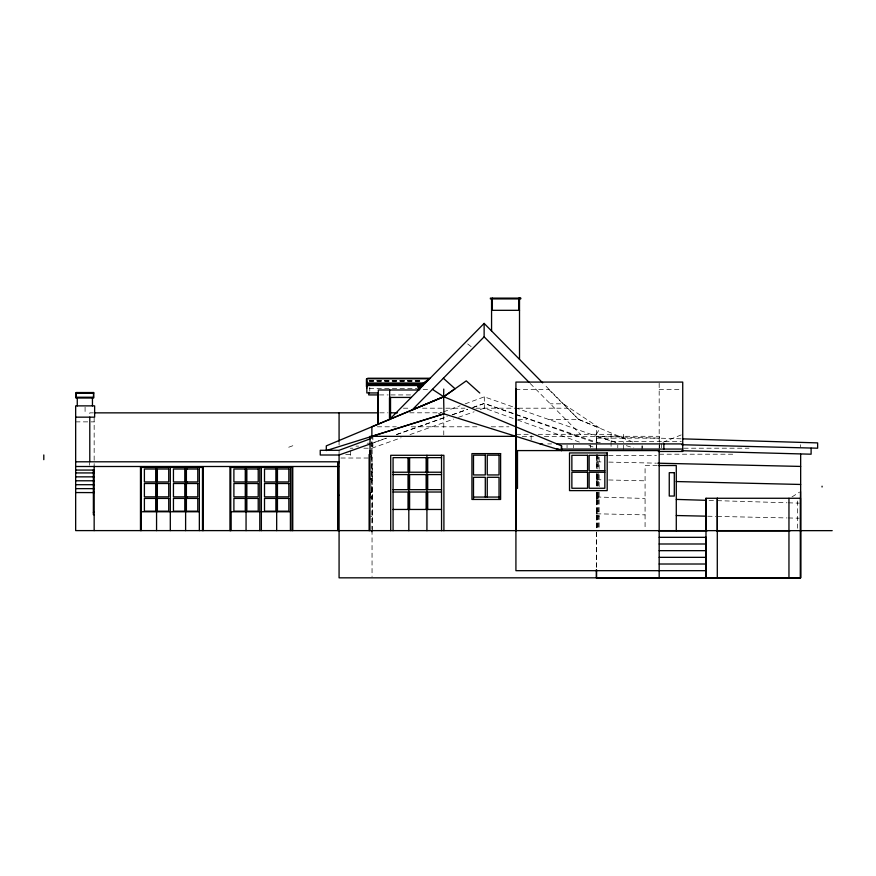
<?xml version="1.0" encoding="UTF-8"?>
<svg xmlns="http://www.w3.org/2000/svg" width="876" height="876" viewBox="0 0 876 876"><rect width="100%" height="100%" fill="white"/><g stroke="black" fill="none" stroke-linecap="round" stroke-linejoin="round"><path stroke-width="0.66" stroke-dasharray="4.38 3.29" d="M596.381 434.31L599.994 428.309L563.29 403.814L550.314 403.814M791.992 496.922L799.427 492.202M662.902 442.314L681.495 434.803M288.719 447.231L294.402 445.139M438.383 413.746L442.205 412.333M443.486 411.862L460.064 405.763M465.167 403.88L484.308 396.839L513.982 407.274M371.763 448.249L401.099 437.781M410.034 434.595L453.691 419.078M458.498 417.294L474.102 411.797M480.19 409.552L484.308 408.15L516.194 419.527M371.095 443.639L386.535 438.153M396.828 434.507L447.001 416.691M452.147 414.863L467.576 409.377M472.722 407.548L484.308 403.442L596.556 442.249L600.64 442.391L596.556 442.249M386.075 438.219L372.048 443.19L363.945 443.19M396.28 434.605L447.308 416.538M452.41 414.731L467.718 409.311M472.821 407.504L484.308 403.442L594.005 442.281M369.048 380.491L422.528 380.491M369.344 380.764L422.812 380.764M369.508 381.027L422.988 381.027M369.125 381.191L421.674 381.301M369.344 388.418L417.447 388.418M423.174 389.349L429.777 389.349M515.657 389.349L549.055 389.349M659.179 389.349L681.429 389.349M379.407 394.923L388.221 394.923M390.827 394.923L411.03 394.923M403.398 408.194L410.231 408.194M422.55 408.194L444.45 408.194M445.818 408.194L464.97 408.194M475.92 408.194L516.971 408.194M518.34 408.194L567.604 408.194M93.414 412.859L89.79 412.859L89.79 417.162M379.823 412.837L387.98 412.826M409.705 412.815L440.946 412.804M518.143 419.363L526.728 419.363M548.595 419.363L578.598 419.363L634.082 442.577M75.664 421.871L94.159 421.871M377.304 426.798L396.291 426.798M411.205 426.798L477.683 426.798M491.239 426.798L508.879 426.798M516.271 434.31L528.195 434.31M538.116 434.31L611.076 434.31L625.508 438.985M522.249 436.336L533.451 436.336M544.39 436.336L596.381 436.336L615.916 442.435M515.274 407.723L596.556 436.292L659.354 436.292L659.354 442.238M596.556 438.164L659.354 438.164M611.076 441.635L681.375 441.635M547.752 443.913L551.595 443.913M369.935 445.873L372.858 445.873M355.941 446.125L358.602 446.125M371.873 446.53L372.858 446.53L372.858 436.336M350.225 448.205L352.951 448.205M363.858 448.205L372.048 448.205M683.817 448.205L749.035 448.205M659.354 454.206L732.73 454.206M345.768 454.469L350.608 454.469M369.913 454.502L371.873 454.502M371.085 455.29L371.873 455.29M608.667 455.41L656.452 455.41M369.913 456.867L371.873 456.867M596.381 456.867L598.341 456.867L598.341 469.284M596.381 457.579L597.563 457.579M340.928 458.017L372.048 458.017M657.285 465.528L645.075 465.528L645.075 529.301M370.69 471.551L371.873 471.551M371.085 473.149L371.873 473.149M371.085 474.715L371.873 474.715M370.307 478.252L371.873 478.252M596.381 478.252L598.341 478.252M370.307 478.646L371.873 478.646M596.381 478.646L597.563 478.646M370.307 479.041L371.873 479.041M596.381 479.041L598.341 479.041M370.307 479.435L371.873 479.435M372.366 480.322L372.683 462.944M596.381 480.486L597.563 480.486M371.085 481.34L371.873 481.34M596.381 483.059L597.169 483.059M372.366 486.695L372.366 522.216M371.085 490.889L371.873 490.889M371.085 491.896L371.873 491.896M371.085 492.575L371.873 492.575M596.381 496.637L597.563 496.637M370.307 496.78L371.873 496.78M370.307 497.097L371.873 497.097M596.381 497.097L598.341 497.097M596.381 497.415L597.563 497.415M370.307 497.568L371.873 497.568M370.307 497.875L371.873 497.875M596.381 497.875L598.341 497.875M370.69 498.269L371.873 498.269M596.381 498.269L598.341 498.269M596.381 498.4L597.563 498.4M596.381 499.692L597.169 499.692M596.381 511.814L598.341 511.814M596.381 512.986L597.169 512.986M596.381 513.916L597.169 513.916M370.69 516.325L371.873 516.325M596.381 516.325L599.129 516.325M596.556 513.796L645.075 514.858M707.709 516.216L715.911 516.391M717.28 516.424L786.987 517.935M788.356 517.968L799.295 518.198M596.556 461.816L603.367 461.97M608.809 462.09L656.431 463.163M596.556 479.687L603.301 479.851M608.689 479.971L645.075 480.825M596.676 448.216L596.556 436.292L681.167 438.81M596.556 496.988L645.075 498.466M709.078 500.404L715.911 500.612M717.28 500.656L786.987 502.78M788.356 502.813L799.295 503.152M596.556 436.292L617.711 442.862M626.34 445.698L633.808 447.899M517.475 419.987L579.978 442.292M588.902 445.479L596.556 448.205M578.467 419.363L596.381 426.798L596.381 450.582M467.696 343.94L471.956 347.279M548.595 389.349L578.598 419.363L544.281 384.498M530.221 383.513L580.438 434.31M800.664 444.712L800.664 447.045M797.543 500.995L797.543 528.25M661.347 443.825L661.347 447.745M659.354 443.19L659.354 448.205M659.179 383.294L659.179 442.468M659.179 445.172L659.179 450.582M642.25 445.829L642.25 448.315M641.966 445.873L641.966 450.582M623.46 434.31L623.46 442.468M623.362 445.172L623.362 450.582M617.777 445.128L617.777 447.745M611.076 434.31L611.076 447.778M599.129 457.195L599.129 469.284M599.129 474.661L599.129 486.76M599.129 492.137L599.129 529.345M598.341 473.544L598.341 486.771M598.341 492.137L598.341 530.944M597.563 454.502L597.563 469.284M597.563 473.544L597.563 486.771M597.563 492.137L597.563 530.944M597.169 456.867L597.169 469.021M597.169 474.245L597.169 486.771M597.169 492.575L597.169 530.648M596.556 456.308L596.556 468.474M596.556 473.872L596.556 486.344M596.556 492.783L596.556 530.604M596.556 531.962L596.556 568.393M596.381 454.502L596.381 469.284M596.381 473.609L596.381 486.771M596.381 492.137L596.381 530.648M596.381 532.269L596.381 568.491M590.304 445.128L590.304 447.745M573.353 445.205L573.353 447.888M567.057 445.128L567.057 447.745M531.13 435.668L531.13 439.763M484.308 396.839L484.308 408.15M443.771 415.476L443.771 434.978M372.366 530.648L371.873 436.336L371.873 529.29M372.048 530.079L372.048 576.485M371.479 455.29L371.479 492.575M369.771 387.444L369.771 391.156M350.608 450.954L350.608 458.017M339.078 442.281L339.078 444.953M339.078 450.297L339.078 455.005M94.159 417.567L94.159 465.452M89.626 462.736L89.626 465.244M85.082 407.132L85.082 414.655M371.873 456.987L371.085 456.998L371.873 456.987"/><path stroke-width="1.31" d="M291.982 530.604L291.982 467.445L230.749 467.445L230.749 530.604L230.749 511.77L259.789 511.77M515.92 530.648L515.975 428.944M705.99 577.821L705.99 498.269L800.478 498.269L800.467 577.875L596.381 577.875L596.381 569.827M717.291 577.821L717.291 498.269L717.291 530.648M515.887 399.555L515.92 389.349L516.654 389.349M515.855 426.798L515.942 389.349L515.657 427.28M515.942 389.349L515.745 426.798L515.887 408.074M443.749 389.064L443.639 396.675L412.136 409.957L484.132 336.833L484.132 323.408L389.656 419.363M418.082 390.28L422.112 385.998M418.18 390.159L419.943 388.364M418.597 390.269L420.36 388.473M378.322 392.941L366.847 392.941L366.847 378.782L429.612 378.782L422.988 384.203L366.847 384.203M432.426 389.349L443.639 396.675L561.549 445.873L561.56 450.582L443.902 413.833L326.299 450.582L326.299 445.873L443.902 396.675L466.251 380.874L479.774 393.006M417.655 386.436L421.674 386.436L422.988 385.517L422.988 383.392L366.847 383.392M422.988 383.272L429.601 378.793M443.946 396.675L371.873 426.798L371.873 436.336L443.946 413.833L443.639 396.675L455.071 388.769L443.355 378.257M369.957 438.942L339.078 450.297L320.244 450.297L320.244 455.005L339.078 455.005L369.814 444.099M788.958 530.648L789.856 530.648M491.567 310.323L519.512 310.323M367.712 378.246L430.477 378.246M366.847 383.272L424.126 383.272M366.847 385.517L422.988 385.517M418.005 386.185L420.699 386.185L420.699 387.499L418.005 387.499M76.081 393.313L93.623 393.313M76.081 397.244L93.623 397.244M389.656 397.43L411.249 397.43M94.63 412.859L378.465 412.837M390.696 412.826L397.485 412.826M75.664 417.162L94.63 417.162L94.63 405.873L75.664 405.873L75.664 530.604L832.2 530.648M515.975 436.336L370.033 436.336L369.957 530.648M540.065 443.913L542.627 443.913M556.731 443.913L682.732 443.913M561.549 445.873L561.407 449.06L682.732 449.06M556.534 449.06L558.965 449.06M369.957 450.582L369.792 454.502M515.92 450.582L659.179 450.582L659.179 577.875M515.92 450.724L517.486 450.724L517.486 488.403L515.92 488.403L515.92 382.078L682.732 382.078L682.732 451.469L658.336 451.469M681.856 450.713L811.11 454.206L811.11 448.205M369.957 454.502L369.125 454.502L369.125 530.648M607.188 455.29L589.132 455.29L589.132 470.708L604.834 470.708M441.537 457.644L393.072 457.644L393.072 530.648M75.664 461.794L339.078 461.794M339.078 462.736L337.906 462.736L337.906 530.604M337.906 464.039L337.906 529.301M658.642 465.528L676.283 465.528L676.283 530.604M75.664 466.503L339.078 466.503M94.159 469.733L93.371 469.733L93.371 514.694L94.159 514.694M75.664 470.073L94.159 470.073M93.371 472.087L94.159 472.087M393.072 472.219L408.03 472.219L408.03 457.644M441.537 472.219L409.607 472.219L409.607 457.644M604.834 472.274L589.132 472.274L589.132 488.26L604.834 488.26L604.834 455.29M75.664 472.93L94.159 472.93M393.072 474.573L408.03 474.573L408.03 489.662L393.072 489.662M441.537 474.573L427.707 474.573L427.707 489.662L441.537 489.662M75.664 476.851L94.159 476.851M75.664 480.782L94.159 480.782M75.664 484.702L94.159 484.702M75.664 488.633L94.159 488.633M93.371 491.819L94.159 491.819M393.072 492.016L408.03 492.016L408.03 509.46M441.537 492.016L427.707 492.016L427.707 509.46M75.664 492.553L94.159 492.608M369.957 492.575L369.957 494.929M337.906 495.279L339.078 495.279M473.5 497.064L499.035 497.064M393.072 509.46L441.537 509.46M141.255 511.77L199.345 511.77M261.366 511.77L290.405 511.77M93.371 512.34L94.159 512.34M658.971 530.944L706.998 530.944M716.557 530.944L789.856 530.944M659.179 537.327L706.286 537.327L706.286 577.875M659.179 543.996L706.286 543.996M659.179 550.665L706.286 550.665M659.179 557.344L706.286 557.344M659.179 564.013L706.286 564.013M706.286 570.681L515.92 570.681L515.92 488.578M676.283 515.526L706.352 516.183M657.788 463.196L800.664 466.426M676.283 481.548L800.664 484.461M682.459 438.854L817.637 442.895L817.637 448.205L681.878 444.734M676.283 499.408L706.352 500.327M484.132 336.833L529.29 382.549M484.132 323.408L542.649 382.856M561.396 448.621L561.396 450.582M822.071 486.202L822.071 486.99M800.664 454.206L800.664 577.832L339.078 577.832L339.078 455.005M800.489 491.524L800.478 577.875M788.958 498.269L788.958 577.875M705.99 498.269L705.99 530.648M663.855 443.913L663.855 449.06M596.556 569.739L596.556 577.832M519.512 298.125L519.512 359.357M518.734 298.125L518.734 310.323M499.035 499.451L499.035 477.3L487.253 477.3L487.253 497.064M492.356 298.125L492.356 310.323M491.567 298.913L491.567 330.964M485.293 497.064L485.293 477.3L473.5 477.3L473.5 499.451M443.913 530.648L443.902 455.29L390.718 455.29L390.718 530.648M441.537 455.29L441.559 530.648M427.707 457.644L427.707 472.219M426.919 455.29L426.919 530.648M426.141 457.644L426.141 472.219M426.141 509.46L426.141 492.016L409.607 492.016L409.607 509.46M421.674 385.517L421.674 386.436M418.575 385.517L418.575 389.995L378.322 389.995L378.322 424.104M408.818 457.644L408.818 530.648M390.532 397.463L390.532 418.827M389.656 389.995L389.678 419.637M389.481 397.649L389.481 419.44M378.147 424.181L378.147 394.923L368.73 394.923L368.73 392.448M377.928 394.463L377.928 424.269M371.873 530.648L371.873 531.809M366.672 380.764L366.672 388.418M366.442 378.958L366.442 386.601M339.078 412.859L339.078 441.362M292.759 530.604L292.759 466.656L229.961 466.656L229.961 530.604M290.405 467.445L290.405 530.604M276.674 467.445L276.674 530.604M261.366 467.445L261.366 530.604M259.789 467.445L259.789 530.604M246.057 467.445L246.057 530.604M203.276 530.604L203.276 466.656L140.478 466.656L140.478 530.604M202.487 530.604L202.487 467.445L141.255 467.445L141.255 530.604M199.345 467.445L199.345 530.604M187.179 467.445L187.179 469.01M187.179 481.942L187.179 483.508M187.179 496.856L187.179 498.422M185.613 467.445L185.613 530.604M170.305 467.445L170.305 530.604M156.563 467.445L156.563 530.604M94.159 466.054L94.159 530.604M93.524 392.536L93.524 397.244M92.987 392.536L92.987 393.313M92.451 398.022L92.451 405.873M89.79 417.162L89.79 461.794M77.351 392.536L77.351 393.313M77.263 398.022L77.263 405.873M76.278 392.536L76.278 398.022M43.8 454.951L43.8 459.67M520.694 298.125L490.385 298.125L490.385 298.913L520.694 298.913L520.694 298.125M93.623 392.536L76.081 392.536L76.081 398.022L93.623 398.022L93.623 392.536M607.188 452.936L569.51 452.936L569.51 490.615L607.188 490.615L607.188 452.936M500.612 453.615L471.934 453.615L471.934 499.451L500.612 499.462L500.612 453.615M485.293 455.181L473.5 455.181L473.5 474.945L485.293 474.945L485.293 455.181M499.035 455.181L487.253 455.181L487.253 474.945L499.035 474.945L499.035 455.181M587.566 455.29L571.864 455.29L571.864 470.708L587.566 470.708L587.566 455.29M155.786 469.01L144.398 469.01L144.398 481.942L155.786 481.942L155.786 469.01M168.729 469.01L157.351 469.01L157.351 481.942L168.729 481.942L168.729 469.01M184.825 469.01L173.448 469.01L173.448 481.942L184.825 481.942L184.825 469.01M197.779 469.01L186.391 469.01L186.391 481.942L197.779 481.942L197.779 469.01M245.269 469.01L233.892 469.01L233.892 481.942L245.269 481.942L245.269 469.01M258.223 469.01L246.846 469.01L246.846 481.942L258.223 481.942L258.223 469.01M275.885 469.01L264.508 469.01L264.508 481.942L275.885 481.942L275.885 469.01M288.839 469.01L277.451 469.01L277.451 481.942L288.839 481.942L288.839 469.01M587.566 472.274L571.864 472.274L571.864 488.26L587.566 488.26L587.566 472.274M674.301 472.69L669.253 472.69L669.253 496.046L674.301 496.046L674.301 472.69M426.141 474.573L409.607 474.573L409.607 489.662L426.141 489.662L426.141 474.573M155.786 483.508L144.398 483.508L144.398 496.856L155.786 496.856L155.786 483.508M168.729 483.508L157.351 483.508L157.351 496.856L168.729 496.856L168.729 483.508M184.825 483.508L173.448 483.508L173.448 496.856L184.825 496.856L184.825 483.508M197.779 483.508L186.391 483.508L186.391 496.856L197.779 496.856L197.779 483.508M245.269 483.508L233.892 483.508L233.892 496.856L245.269 496.856L245.269 483.508M258.223 483.508L246.846 483.508L246.846 496.856L258.223 496.856L258.223 483.508M275.885 483.508L264.508 483.508L264.508 496.856L275.885 496.856L275.885 483.508M288.839 483.508L277.451 483.508L277.451 496.856L288.839 496.856L288.839 483.508M155.786 498.422L144.398 498.422L144.398 511.179L155.786 511.179L155.786 498.422M168.729 498.422L157.351 498.422L157.351 511.179L168.729 511.179L168.729 498.422M184.825 498.422L173.448 498.422L173.448 511.179L184.825 511.179L184.825 498.422M197.779 498.422L186.391 498.422L186.391 511.179L197.779 511.179L197.779 498.422M245.269 498.422L233.892 498.422L233.892 511.179L245.269 511.179L245.269 498.422M258.223 498.422L246.846 498.422L246.846 511.179L258.223 511.179L258.223 498.422M275.885 498.422L264.508 498.422L264.508 511.179L275.885 511.179L275.885 498.422M288.839 498.422L277.451 498.422L277.451 511.179L288.839 511.179L288.839 498.422"/></g></svg>
